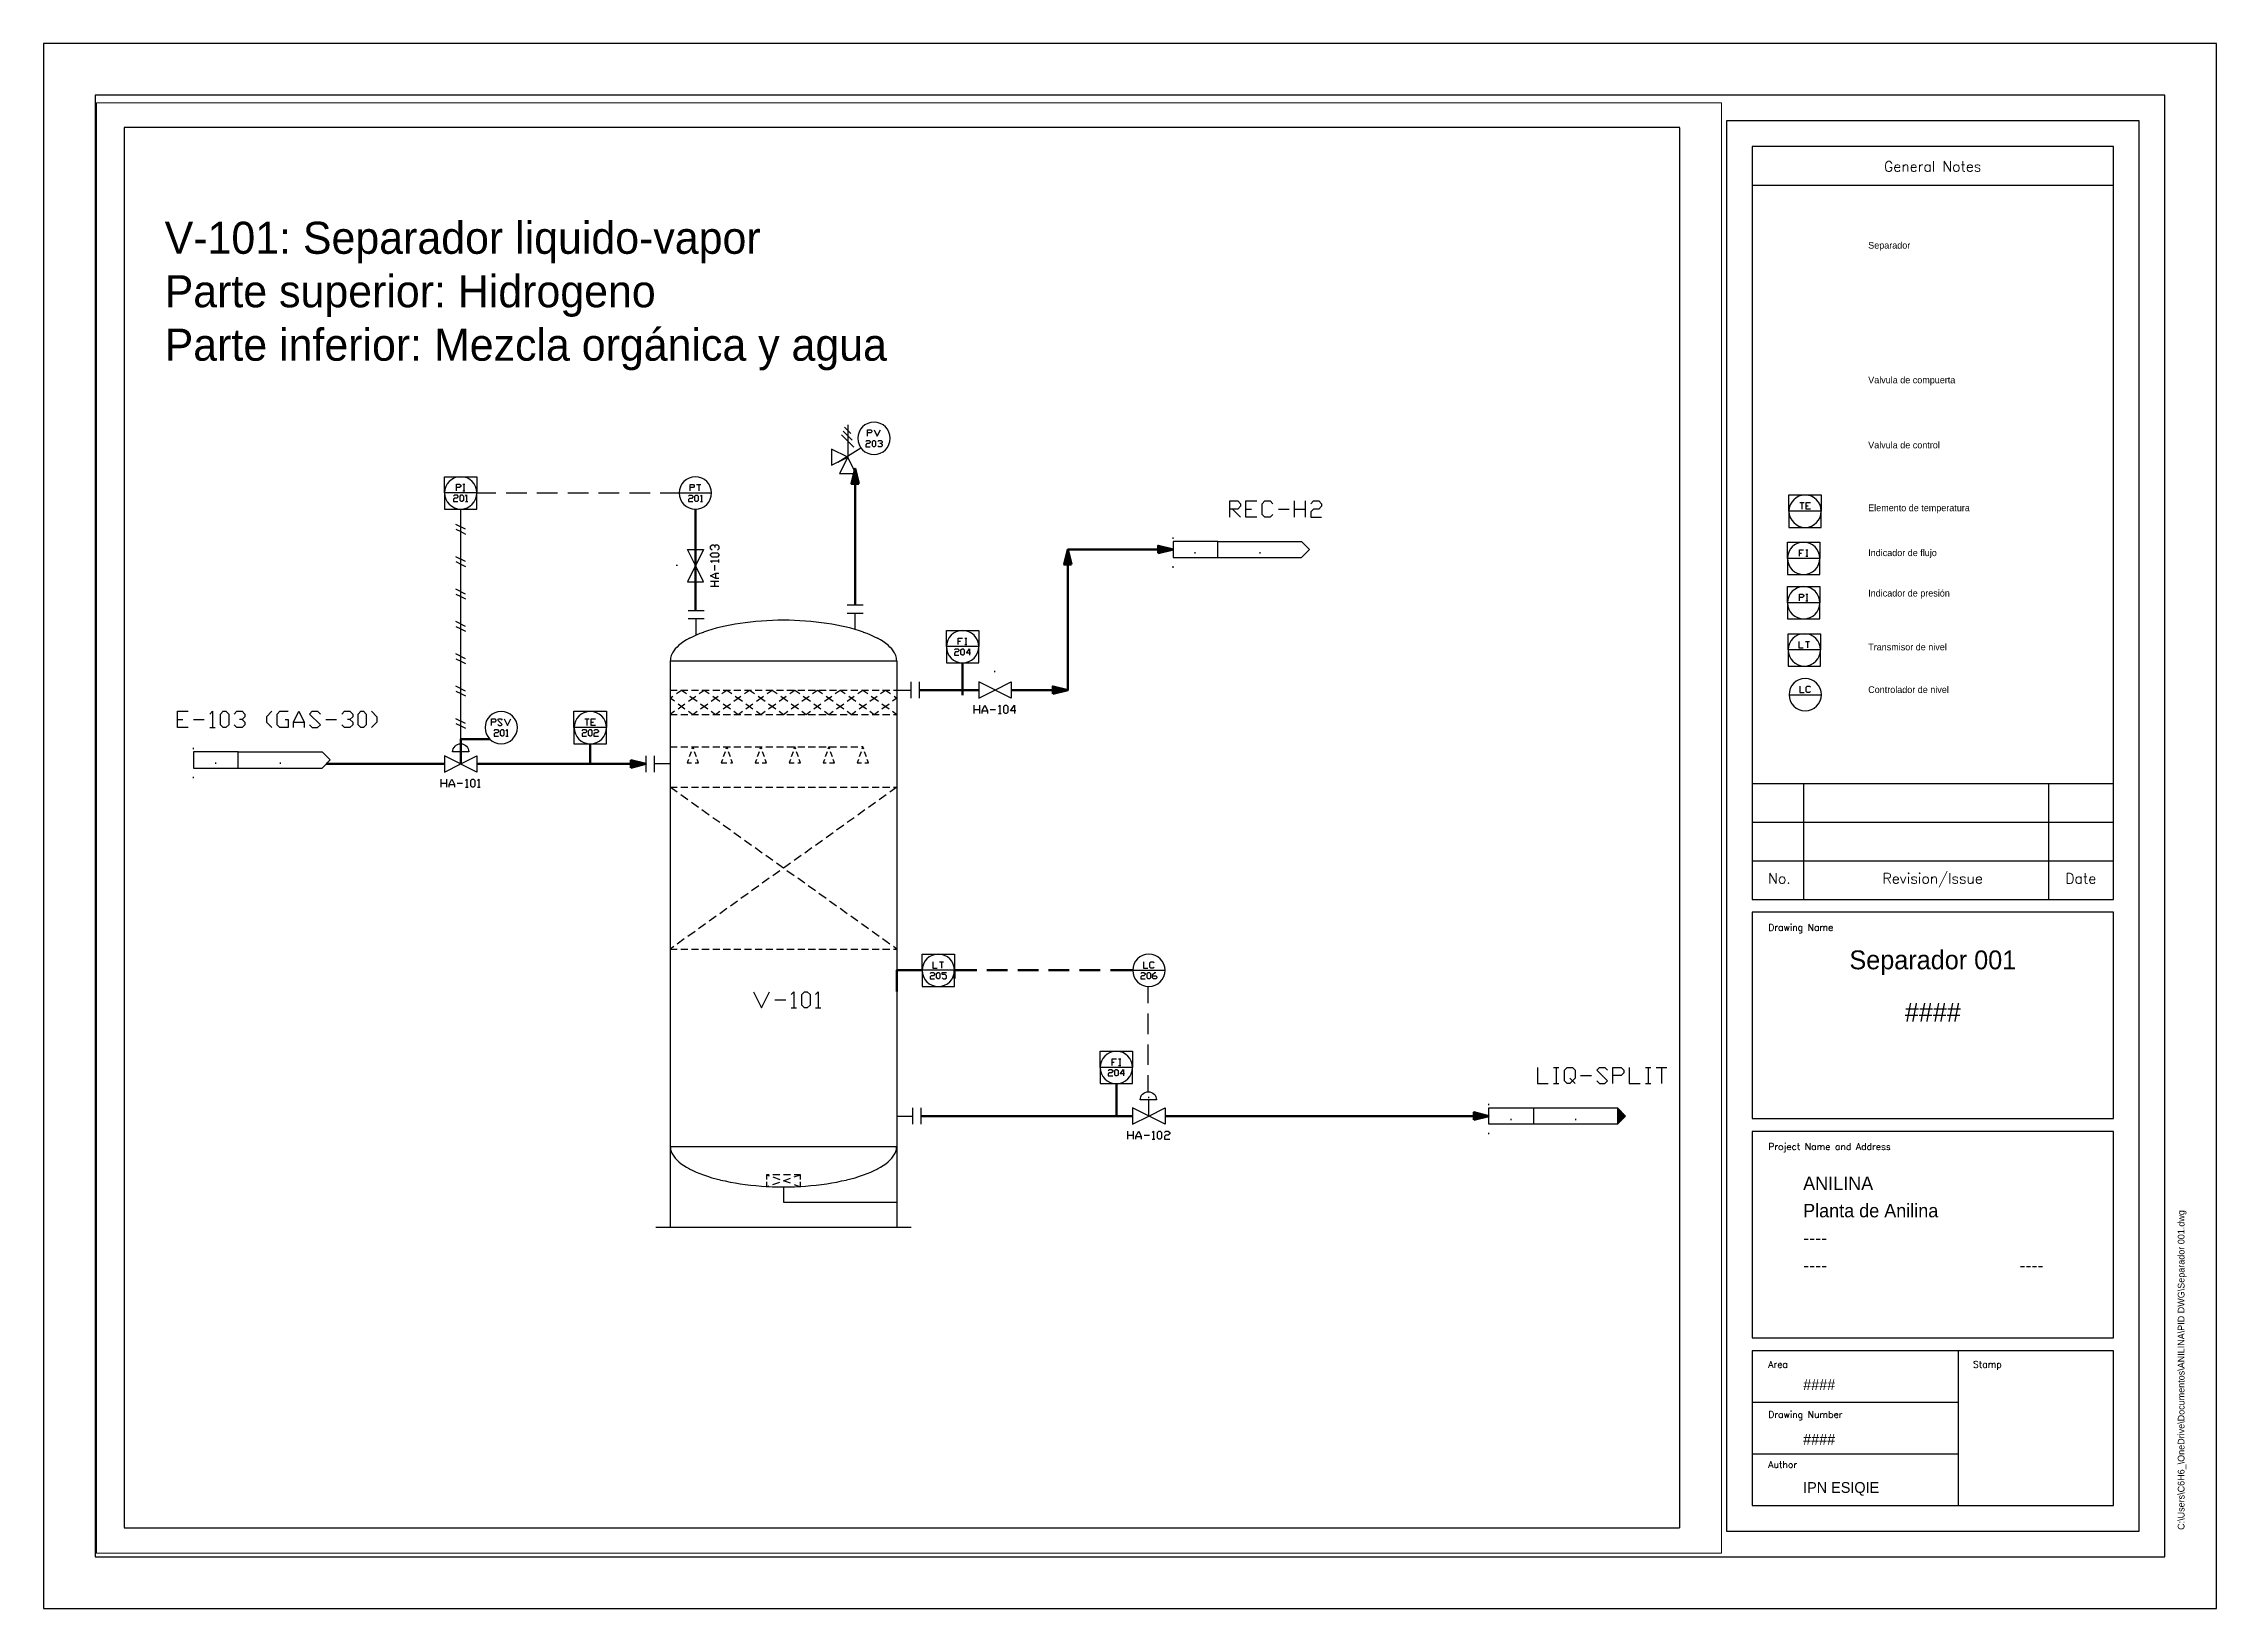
# Paper-space layout 'PID ISO A1 Title Block' of a CAD drawing. Header units: millimetres. Extents: x 0 to 807, y 0 to 581.
# The model-space entities are those that its viewports show. They can reach past a viewport. Long polylines and large blocks are cut down to what shows.
import ezdxf
from ezdxf.enums import TextEntityAlignment as Align

# ---------------------------------------------------------------- set-up
doc = ezdxf.new("R2010")
doc.units = ezdxf.units.MM
doc.linetypes.add('HIDDEN2', pattern=[0.1875, 0.125, -0.0625])
doc.layers.add('no plot', color=41, linetype='HIDDEN2', plot=False)
for name, color, linetype in [('PDF_Geometry', 7, 'Continuous'), ('PDF_Solid Fills', 7, 'Continuous'), ('Title Block', 7, 'Continuous')]:
    doc.layers.add(name, color=color, linetype=linetype)
doc.styles.add('Roman', font='romans')

# ---------------------------------------------------------------- blocks, each defined once
blk = doc.blocks.new('PID ISO A1 titleblock')
for p, q in [((806.83, 581.21), (0, 581.21)), ((0, 581.21), (0, 0)), ((806.83, 0), (806.83, 581.21)), ((787.68, 562.06), (19.15, 562.06)), ((19.15, 562.06), (19.15, 19.15)), ((787.68, 19.15), (787.68, 562.06)), ((778.1, 552.48), (624.89, 552.48)), ((624.89, 552.48), (624.89, 28.73)), ((778.1, 28.73), (778.1, 552.48)), ((768.52, 542.91), (634.46, 542.91)), ((634.46, 542.91), (634.46, 263.33)), ((768.52, 263.33), (768.52, 542.91)), ((634.46, 528.54), (768.52, 528.54)), ((634.46, 306.43), (768.52, 306.43)), ((653.61, 263.33), (653.61, 306.43)), ((744.58, 263.33), (744.58, 306.43)), ((634.46, 292.06), (768.52, 292.06)), ((634.46, 277.7), (768.52, 277.7)), ((634.46, 263.33), (768.52, 263.33)), ((768.52, 258.55), (634.46, 258.55)), ((634.46, 258.55), (634.46, 181.94)), ((768.52, 181.94), (768.52, 258.55)), ((634.46, 181.94), (768.52, 181.94)), ((768.52, 177.15), (634.46, 177.15)), ((634.46, 177.15), (634.46, 100.55)), ((768.52, 100.55), (768.52, 177.15)), ((634.46, 100.55), (768.52, 100.55)), ((768.52, 95.76), (634.46, 95.76)), ((634.46, 95.76), (634.46, 38.3)), ((711.07, 38.3), (711.07, 95.76)), ((768.52, 38.3), (768.52, 95.76)), ((634.46, 76.61), (711.07, 76.61)), ((634.46, 57.45), (711.07, 57.45)), ((634.46, 38.3), (768.52, 38.3)), ((624.89, 28.73), (778.1, 28.73)), ((19.15, 19.15), (787.68, 19.15)), ((0, 0), (806.83, 0))]:
    blk.add_line(p, q)
at = {"style": 'Roman'}
for s, height, p in [('General Notes', 3.8303, (701.43, 535.55)), ('No.', 3.83, (644.56, 271.13)), ('Revision/Issue', 3.8303, (701.43, 271.13)), ('Date', 3.83, (756.41, 271.13))]:
    blk.add_text(s, height=height, dxfattribs=at).set_placement(p, align=Align.MIDDLE_CENTER)
for s, height, p in [('Drawing Name', 2.4897, (640.42, 251.69)), ('Project Name and Address', 2.4897, (640.42, 170.3)), ('Area', 2.49, (640.42, 89.42)), ('Stamp', 2.49, (716.43, 89.42)), ('Drawing Number', 2.4897, (640.42, 70.82)), ('Author', 2.49, (640.42, 52.21))]:
    blk.add_text(s, height=height, dxfattribs=at).set_placement(p)

msp = doc.modelspace()

# ---------------------------------------------------------------- linework, layer by layer
at = {"layer": 'no plot'}
msp.add_lwpolyline([(0, 0), (577.5, 0), (577.5, 520), (0, 520)], close=True, dxfattribs=at)
at = {"layer": 'PDF_Geometry', "color": 6, "lineweight": 25}
for points in [[(268.6, 409.56), (268.6, 397.55), (262.55, 400.56), (262.55, 394.55), (268.6, 397.55), (265.6, 391.55), (271.61, 391.55), (268.6, 397.55)], [(266.31, 405.85), (270.84, 401.27)], [(266.87, 407.27), (270.28, 403.86)], [(267.43, 408.7), (269.72, 406.41)], [(275.37, 403.41), (275.73, 403.81), (276.54, 403.81), (276.95, 403.41), (276.95, 403), (276.54, 402.59), (275.73, 402.59), (275.37, 402.18), (275.37, 401.37), (276.95, 401.37)], [(275.93, 405.34), (275.93, 407.78), (277.15, 407.78), (277.56, 407.38), (277.56, 406.97), (277.15, 406.56), (275.93, 406.56)], [(278.37, 407.78), (279.54, 405.34), (280.77, 407.78)], [(279.75, 403.41), (280.16, 403.81), (280.97, 403.81), (281.38, 403.41), (281.38, 403), (280.97, 402.59), (280.56, 402.59)], [(264.99, 395.72), (273.49, 401.06)], [(280.97, 402.59), (281.38, 402.18), (281.38, 401.78), (280.97, 401.37), (280.16, 401.37), (279.75, 401.78)], [(123.3, 385.08), (123.3, 387.53), (124.52, 387.53), (124.93, 387.12), (124.93, 386.71), (124.52, 386.31), (123.3, 386.31)], [(125.69, 387.53), (126.51, 387.53)], [(126.1, 387.53), (126.1, 385.08)], [(210.07, 385.03), (210.07, 387.42), (211.3, 387.42), (211.65, 387.07), (211.65, 386.66), (211.3, 386.25), (210.07, 386.25)], [(212.47, 387.42), (214.1, 387.42)], [(213.28, 387.42), (213.28, 385.03)], [(122.28, 383.15), (122.69, 383.56), (123.5, 383.56), (123.91, 383.15), (123.91, 382.74), (123.5, 382.34), (122.69, 382.34), (122.28, 381.93), (122.28, 381.11), (123.91, 381.11)], [(125.69, 385.08), (126.51, 385.08)], [(126.71, 383.15), (127.12, 383.56), (127.12, 381.11)], [(126.71, 381.11), (127.52, 381.11)], [(130.93, 384.27), (137.96, 384.27)], [(141.77, 384.27), (149.41, 384.27)], [(153.23, 384.27), (160.86, 384.27)], [(164.68, 384.27), (172.31, 384.27)], [(176.13, 384.27), (183.76, 384.27)], [(187.58, 384.27), (195.21, 384.27)], [(209.46, 383.1), (209.87, 383.46), (210.69, 383.46), (211.09, 383.1), (211.09, 382.69), (210.69, 382.28), (209.87, 382.28), (209.46, 381.88), (209.46, 381.06), (211.09, 381.06)], [(213.89, 383.1), (214.3, 383.46), (214.3, 381.06)], [(213.89, 381.06), (214.65, 381.06)], [(126.71, 370.78), (123.1, 372.61)], [(124.93, 291.13), (124.93, 295.66), (124.93, 301.67), (124.93, 307.67), (124.93, 313.68), (124.93, 319.68), (124.93, 325.69), (124.93, 331.75), (124.93, 337.75), (124.93, 343.76), (124.93, 349.76), (124.93, 355.77), (124.93, 361.77), (124.93, 367.78), (124.93, 373.79), (124.93, 378.31)], [(123.1, 370.78), (124.93, 369.92), (126.71, 369)], [(126.71, 358.77), (123.1, 360.55)], [(123.1, 358.77), (124.93, 357.86), (126.71, 356.99)], [(126.71, 346.76), (123.1, 348.54)], [(123.1, 346.76), (124.93, 345.84), (126.71, 344.93)], [(126.71, 334.75), (123.1, 336.53)], [(123.1, 334.75), (124.93, 333.83), (126.71, 332.92)], [(126.71, 322.69), (123.1, 324.52)], [(308.25, 326.05), (308.66, 326.45), (309.47, 326.45), (309.88, 326.05), (309.88, 325.64), (309.47, 325.23), (308.66, 325.23), (308.25, 324.83), (308.25, 324.01), (309.88, 324.01)], [(309.67, 327.98), (309.67, 330.42), (311.25, 330.42)], [(309.67, 329.2), (310.44, 329.2)], [(312.07, 330.42), (312.88, 330.42)], [(312.07, 327.98), (312.88, 327.98)], [(312.47, 330.42), (312.47, 327.98)], [(314.25, 324.83), (312.68, 324.83), (313.85, 326.45), (313.85, 324.01)], [(123.1, 322.69), (124.93, 321.82), (126.71, 320.91)], [(126.71, 310.68), (123.1, 312.51)], [(123.1, 310.68), (124.93, 309.76), (126.71, 308.9)], [(126.71, 298.67), (123.1, 300.45)], [(123.1, 298.67), (124.93, 297.75), (126.71, 296.88)], [(136.33, 297.95), (136.33, 300.35), (137.55, 300.35), (137.96, 299.94), (137.96, 299.53), (137.55, 299.12), (136.33, 299.12)], [(138.72, 298.36), (139.13, 297.95), (139.94, 297.95), (140.35, 298.36), (138.72, 299.94), (139.13, 300.35), (139.94, 300.35), (140.35, 299.94)], [(141.11, 300.35), (142.33, 297.95), (143.56, 300.35)], [(170.99, 300.35), (172.62, 300.35)], [(171.8, 300.35), (171.8, 297.95)], [(175.01, 297.95), (173.38, 297.95), (173.38, 300.35), (175.01, 300.35)], [(173.38, 299.12), (174.19, 299.12)], [(137.35, 295.97), (137.75, 296.38), (138.52, 296.38), (138.92, 295.97), (138.92, 295.56), (138.52, 295.15), (137.75, 295.15), (137.35, 294.8), (137.35, 293.98), (138.92, 293.98)], [(141.72, 295.97), (142.13, 296.38), (142.13, 293.98)], [(141.72, 293.98), (142.54, 293.98)], [(169.97, 295.97), (170.38, 296.38), (171.19, 296.38), (171.6, 295.97), (171.6, 295.56), (171.19, 295.15), (170.38, 295.15), (169.97, 294.8), (169.97, 293.98), (171.6, 293.98)], [(174.4, 295.97), (174.8, 296.38), (175.62, 296.38), (176.03, 295.97), (176.03, 295.56), (175.62, 295.15), (174.8, 295.15), (174.4, 294.8), (174.4, 293.98), (176.03, 293.98)], [(300.26, 210.16), (300.26, 207.77), (301.84, 207.77)], [(302.65, 210.16), (304.23, 210.16)], [(303.47, 210.16), (303.47, 207.77)], [(378.38, 210.16), (378.38, 207.77), (380.01, 207.77)], [(382.4, 208.18), (381.99, 207.77), (381.18, 207.77), (380.77, 208.18), (380.77, 209.8), (381.18, 210.16), (381.99, 210.16), (382.4, 209.8)], [(299.24, 205.84), (299.65, 206.19), (300.46, 206.19), (300.82, 205.84), (300.82, 205.43), (300.46, 205.02), (299.65, 205.02), (299.24, 204.61), (299.24, 203.8), (300.82, 203.8)], [(303.67, 204.21), (304.02, 203.8), (304.84, 203.8), (305.25, 204.21), (305.25, 205.02), (304.84, 205.43), (303.67, 205.43), (303.67, 206.19), (305.25, 206.19)], [(377.41, 205.84), (377.77, 206.19), (378.58, 206.19), (378.99, 205.84), (378.99, 205.43), (378.58, 205.02), (377.77, 205.02), (377.41, 204.61), (377.41, 203.8), (378.99, 203.8)], [(381.79, 205.02), (383.01, 205.02), (383.42, 204.61), (383.42, 204.21), (383.01, 203.8), (382.2, 203.8), (381.79, 204.21), (381.79, 205.43), (382.61, 206.19), (383.01, 206.19)], [(380.21, 201), (380.42, 201)], [(380.21, 194.79), (380.21, 201)], [(380.21, 183.34), (380.21, 190.97)], [(380.21, 171.89), (380.21, 179.52)], [(365.35, 169.75), (365.76, 170.16), (366.57, 170.16), (366.98, 169.75), (366.98, 169.34), (366.57, 168.94), (365.76, 168.94), (365.35, 168.53), (365.35, 167.77), (366.98, 167.77)], [(366.78, 171.69), (366.78, 174.13), (368.35, 174.13)], [(366.78, 172.91), (367.59, 172.91)], [(369.17, 174.13), (369.98, 174.13)], [(369.17, 171.69), (369.98, 171.69)], [(369.58, 174.13), (369.58, 171.69)], [(371.36, 168.53), (369.78, 168.53), (371, 170.16), (371, 167.77)], [(380.21, 161.91), (380.21, 168.07)]]:
    msp.add_lwpolyline(points, dxfattribs=at)
for points in [[(284.38, 404.58, 1), (272.37, 404.58, 1)], [(305.25, 327.22), (305.25, 321.21), (317.26, 321.21), (317.26, 327.22, 1)], [(145.95, 297.14, 1), (133.94, 297.14, 1)], [(296.24, 207.01), (296.24, 201), (308.25, 201), (308.25, 207.01, 1)], [(362.35, 170.92), (362.35, 164.92), (374.36, 164.92), (374.36, 170.92, 1)]]:
    msp.add_lwpolyline(points, format="xyb", close=True, dxfattribs=at)
for points in [[(278.17, 401.37), (277.76, 401.78), (277.76, 403.41), (278.17, 403.81), (278.58, 403.81), (278.93, 403.41), (278.93, 401.78), (278.58, 401.37)], [(118.87, 384.32), (118.87, 390.33), (130.93, 390.33), (130.93, 384.32)], [(125.13, 381.11), (124.73, 381.52), (124.73, 383.15), (125.13, 383.56), (125.49, 383.56), (125.9, 383.15), (125.9, 381.52), (125.49, 381.11)], [(212.26, 381.06), (211.86, 381.47), (211.86, 383.1), (212.26, 383.46), (212.67, 383.46), (213.08, 383.1), (213.08, 381.47), (212.67, 381.06)], [(305.25, 327.22), (305.25, 333.22), (317.26, 333.22), (317.26, 327.22)], [(311.05, 324.01), (310.64, 324.42), (310.64, 326.05), (311.05, 326.45), (311.46, 326.45), (311.86, 326.05), (311.86, 324.42), (311.46, 324.01)], [(166.97, 297.14), (166.97, 303.2), (179.03, 303.2), (179.03, 297.14)], [(140.15, 293.98), (139.74, 294.39), (139.74, 295.97), (140.15, 296.38), (140.55, 296.38), (140.96, 295.97), (140.96, 294.39), (140.55, 293.98)], [(172.82, 293.98), (172.41, 294.39), (172.41, 295.97), (172.82, 296.38), (173.18, 296.38), (173.58, 295.97), (173.58, 294.39), (173.18, 293.98)], [(296.24, 207.01), (296.24, 213.01), (308.25, 213.01), (308.25, 207.01)], [(302.04, 203.8), (301.63, 204.21), (301.63, 205.84), (302.04, 206.19), (302.45, 206.19), (302.85, 205.84), (302.85, 204.21), (302.45, 203.8)], [(380.21, 203.8), (379.81, 204.21), (379.81, 205.84), (380.21, 206.19), (380.62, 206.19), (380.98, 205.84), (380.98, 204.21), (380.62, 203.8)], [(362.35, 170.92), (362.35, 176.93), (374.36, 176.93), (374.36, 170.92)], [(368.15, 167.77), (367.8, 168.12), (367.8, 169.75), (368.15, 170.16), (368.56, 170.16), (368.97, 169.75), (368.97, 168.12), (368.56, 167.77)]]:
    msp.add_lwpolyline(points, close=True, dxfattribs=at)
for points in [[(118.87, 384.32), (118.87, 378.31), (130.93, 378.31), (130.93, 384.32, 1), (118.92, 384.32, 1), (130.93, 384.32)], [(199.03, 384.27), (206.05, 384.27), (218.06, 384.27, 1), (206.05, 384.27, 1), (218.06, 384.27)], [(166.97, 297.14), (166.97, 291.13), (179.03, 291.13), (179.03, 297.14, 1), (167.02, 297.14, 1), (179.03, 297.14)], [(374.36, 207.01), (386.42, 207.01, 1), (374.41, 207.01, 1), (386.42, 207.01)]]:
    msp.add_lwpolyline(points, format="xyb", dxfattribs=at)
at = {"layer": 'PDF_Geometry', "lineweight": 50}
for points in [[(272.78, 387.73), (271.35, 393.33), (269.98, 387.73)], [(351.71, 357.7), (350.34, 363.3), (348.96, 357.7)], [(383.83, 361.88), (389.43, 363.3), (383.83, 364.68)], [(344.74, 309.66), (350.34, 311.08), (344.74, 312.46)], [(188.09, 282.23), (193.69, 283.65), (188.09, 285.03)], [(501.04, 151.48), (506.63, 152.91), (501.04, 154.28)]]:
    msp.add_lwpolyline(points, close=True, dxfattribs=at)
at = {"layer": 'PDF_Geometry', "color": 150, "lineweight": 50, "true_color": 0x007fff}
for points in [[(271.35, 342.64), (271.35, 387.73)], [(212.06, 340.55), (212.06, 378.31)], [(350.34, 363.3), (383.83, 363.3)], [(350.34, 311.08), (350.34, 357.7)], [(311.25, 309.2), (311.25, 321.21)], [(295.22, 311.08), (317.26, 311.08)], [(329.32, 311.08), (344.74, 311.08)], [(124.93, 283.65), (124.93, 292.91), (135.67, 292.91)], [(173.02, 283.65), (173.02, 291.13)], [(74.95, 283.65), (118.87, 283.65)], [(130.93, 283.65), (188.09, 283.65)], [(286.82, 199.12), (286.82, 207.01), (296.24, 207.01)], [(368.81, 152.91), (368.35, 152.91), (368.35, 164.92)], [(295.88, 152.91), (374.36, 152.91)], [(386.42, 152.91), (501.04, 152.91)]]:
    msp.add_lwpolyline(points, dxfattribs=at)
at = {"layer": 'PDF_Geometry', "lineweight": 25}
for points in [[(410.44, 375.31), (410.44, 381.32), (413.45, 381.32), (414.46, 380.3), (414.46, 379.33), (413.45, 378.31), (410.44, 378.31)], [(420.47, 375.31), (416.45, 375.31), (416.45, 381.32), (420.47, 381.32)], [(426.48, 376.33), (425.46, 375.31), (423.47, 375.31), (422.46, 376.33), (422.46, 380.3), (423.47, 381.32), (425.46, 381.32), (426.48, 380.3)], [(434.52, 375.31), (434.52, 381.32)], [(438.49, 381.32), (438.49, 375.31)], [(440.52, 380.3), (441.49, 381.32), (443.53, 381.32), (444.54, 380.3), (444.54, 379.33), (443.53, 378.31), (441.49, 378.31), (440.52, 377.3), (440.52, 375.31), (444.54, 375.31)], [(411.46, 378.31), (414.46, 375.31)], [(416.45, 378.31), (418.49, 378.31)], [(428.51, 378.31), (432.48, 378.31)], [(434.52, 378.31), (438.49, 378.31)], [(218.22, 363.05), (217.71, 363.56), (217.71, 364.52), (218.22, 365.03), (218.73, 365.03), (219.24, 364.52), (219.24, 364.01)], [(219.24, 364.52), (219.69, 365.03), (220.2, 365.03), (220.71, 364.52), (220.71, 363.56), (220.2, 363.05)], [(389.43, 367.27), (389.43, 367.78)], [(405.97, 360.3), (437.11, 360.3), (440.12, 363.3), (437.11, 366.3)], [(405.97, 366.3), (437.11, 366.3)], [(205.44, 357.3), (204.93, 357.3)], [(218.22, 358.52), (217.71, 359.03), (220.71, 359.03)], [(219.24, 355.51), (219.24, 357.5)], [(220.71, 358.52), (220.71, 359.53)], [(389.43, 356.53), (389.43, 357.04)], [(397.67, 361.77), (397.67, 362.28)], [(421.74, 361.77), (421.74, 362.28)], [(220.71, 352.51), (219.69, 352.51), (217.71, 353.53), (219.69, 354.5), (220.71, 354.5)], [(217.71, 351.49), (220.71, 351.49)], [(220.71, 349.51), (217.71, 349.51)], [(219.24, 349.51), (219.24, 351.49)], [(219.69, 352.51), (219.69, 354.5)], [(215.01, 332.51), (213.64, 332.05), (212.31, 331.49), (211.04, 330.88), (209.77, 330.27)], [(221.37, 334.39), (219.74, 334.04), (218.17, 333.58), (216.59, 333.07), (215.01, 332.56)], [(244.78, 336.99), (242.7, 336.99), (240.66, 336.94), (238.63, 336.84), (236.54, 336.68), (234.55, 336.53), (232.57, 336.33), (230.58, 336.07), (228.65, 335.82), (226.82, 335.51), (224.99, 335.21), (223.15, 334.8), (221.37, 334.44)], [(268.14, 334.44), (266.36, 334.8), (264.53, 335.21), (262.7, 335.51), (260.87, 335.82), (258.93, 336.07), (256.95, 336.33), (254.96, 336.53), (252.98, 336.68), (250.89, 336.84), (248.86, 336.94), (246.82, 336.99), (244.73, 336.99)], [(274.51, 332.56), (272.93, 333.07), (271.35, 333.58), (269.77, 334.04), (268.14, 334.39)], [(279.75, 330.27), (278.48, 330.88), (277.2, 331.49), (275.88, 332.05), (274.51, 332.51)], [(203.51, 324.88), (203.25, 324.42), (203.05, 323.91), (202.9, 323.45), (202.8, 322.94), (202.75, 322.48), (202.69, 321.98), (286.82, 321.98), (286.82, 111.58)], [(205.95, 327.73), (205.24, 327.06), (204.58, 326.35), (204.02, 325.64), (203.56, 324.88)], [(209.82, 330.32), (208.75, 329.71), (207.73, 329.1), (206.82, 328.44), (205.9, 327.73)], [(283.62, 327.73), (282.7, 328.44), (281.78, 329.1), (280.77, 329.71), (279.7, 330.32)], [(285.96, 324.88), (285.5, 325.64), (284.94, 326.35), (284.28, 327.06), (283.57, 327.73)], [(286.82, 321.98), (286.77, 322.48), (286.72, 322.94), (286.62, 323.45), (286.47, 323.91), (286.26, 324.42), (286.01, 324.88)], [(202.69, 321.98), (202.69, 111.58)], [(323.26, 317.7), (323.26, 318.21)], [(202.69, 311.08), (205.29, 311.08)], [(204.27, 306.91), (202.69, 308.03), (203.71, 308.79)], [(205.04, 309.76), (206.87, 311.08)], [(206.61, 311.08), (209.26, 311.08)], [(206.87, 311.08), (208.75, 309.76)], [(209.51, 306.91), (212.16, 308.79)], [(210.02, 308.79), (212.67, 306.91)], [(210.58, 311.08), (213.18, 311.08)], [(213.48, 309.76), (215.32, 311.08)], [(214.5, 311.08), (217.15, 311.08)], [(215.32, 311.08), (217.15, 309.76)], [(217.91, 306.91), (220.56, 308.79)], [(218.47, 311.08), (221.07, 311.08)], [(218.47, 308.79), (221.07, 306.91)], [(221.88, 309.76), (223.71, 311.08)], [(222.39, 311.08), (225.04, 311.08)], [(223.71, 311.08), (225.55, 309.76)], [(226.36, 311.08), (228.96, 311.08)], [(226.36, 306.91), (228.96, 308.79)], [(226.87, 308.79), (229.52, 306.91)], [(230.28, 309.76), (232.16, 311.08)], [(230.28, 311.08), (232.93, 311.08)], [(232.16, 311.08), (233.99, 309.76)], [(234.25, 311.08), (236.9, 311.08)], [(234.76, 306.91), (237.4, 308.79)], [(235.32, 308.79), (237.91, 306.91)], [(238.17, 311.08), (240.81, 311.08)], [(238.73, 309.76), (240.56, 311.08)], [(240.56, 311.08), (242.39, 309.76)], [(242.14, 311.08), (244.78, 311.08)], [(243.21, 306.91), (245.8, 308.79)], [(243.72, 308.79), (246.36, 306.91)], [(246.06, 311.08), (248.7, 311.08)], [(247.13, 309.76), (248.96, 311.08)], [(248.96, 311.08), (250.79, 309.76)], [(250.03, 311.08), (252.67, 311.08)], [(251.6, 306.91), (254.25, 308.79)], [(252.11, 308.79), (254.76, 306.91)], [(253.95, 311.08), (256.59, 311.08)], [(255.52, 309.76), (257.41, 311.08)], [(257.41, 311.08), (259.24, 309.76)], [(257.91, 311.08), (260.56, 311.08)], [(260, 306.91), (262.65, 308.79)], [(260.56, 308.79), (263.16, 306.91)], [(261.83, 311.08), (264.48, 311.08)], [(263.97, 309.76), (265.8, 311.08), (268.45, 311.08)], [(265.8, 311.08), (267.64, 309.76)], [(268.45, 306.91), (271.05, 308.79)], [(268.96, 308.79), (271.61, 306.91)], [(269.72, 311.08), (272.37, 311.08)], [(272.37, 309.76), (274.2, 311.08)], [(273.69, 311.08), (276.34, 311.08)], [(274.2, 311.08), (276.08, 309.76)], [(276.85, 306.91), (279.49, 308.79)], [(277.36, 308.79), (280, 306.91)], [(277.66, 311.08), (280.26, 311.08)], [(280.82, 309.76), (282.65, 311.08)], [(281.58, 311.08), (284.23, 311.08)], [(282.65, 311.08), (284.48, 309.76)], [(285.8, 308.79), (286.82, 308.03), (285.25, 306.91)], [(285.55, 311.08), (286.82, 311.08)], [(23.7, 297.14), (19.73, 297.14), (19.73, 303.2), (23.7, 303.2)], [(19.73, 300.14), (21.72, 300.14)], [(25.74, 300.14), (29.71, 300.14)], [(31.74, 302.18), (32.71, 303.2), (32.71, 297.14)], [(40.75, 302.18), (41.77, 303.2), (43.75, 303.2), (44.77, 302.18), (44.77, 301.16), (43.75, 300.14), (42.73, 300.14)], [(43.75, 300.14), (44.77, 299.17), (44.77, 298.16), (43.75, 297.14), (41.77, 297.14), (40.75, 298.16)], [(54.8, 303.2), (52.76, 301.16), (52.76, 299.17), (54.8, 297.14)], [(59.78, 300.14), (60.8, 300.14), (60.8, 297.14), (57.8, 297.14), (56.78, 298.16), (56.78, 302.18), (57.8, 303.2), (60.8, 303.2)], [(62.79, 297.14), (62.79, 299.17), (64.77, 303.2), (66.81, 299.17), (66.81, 297.14)], [(62.79, 299.17), (66.81, 299.17)], [(68.79, 298.16), (69.81, 297.14), (71.8, 297.14), (72.81, 298.16), (68.79, 302.18), (69.81, 303.2), (71.8, 303.2), (72.81, 302.18)], [(74.8, 300.14), (78.82, 300.14)], [(80.8, 302.18), (81.82, 303.2), (83.81, 303.2), (84.82, 302.18), (84.82, 301.16), (83.81, 300.14), (82.84, 300.14)], [(83.81, 300.14), (84.82, 299.17), (84.82, 298.16), (83.81, 297.14), (81.82, 297.14), (80.8, 298.16)], [(91.85, 303.2), (93.83, 301.16), (93.83, 299.17), (91.85, 297.14)], [(204.27, 303.2), (202.69, 302.02), (205.29, 302.02)], [(205.6, 305.99), (208.19, 304.11)], [(205.6, 304.11), (208.19, 305.99)], [(206.61, 302.02), (209.26, 302.02)], [(209.51, 303.2), (211.09, 302.02)], [(210.58, 302.02), (213.18, 302.02)], [(211.09, 302.02), (212.67, 303.2)], [(213.99, 305.99), (216.64, 304.11)], [(213.99, 304.11), (216.64, 305.99)], [(214.5, 302.02), (217.15, 302.02)], [(217.91, 303.2), (219.49, 302.02)], [(218.47, 302.02), (221.07, 302.02)], [(219.49, 302.02), (221.07, 303.2)], [(222.39, 305.99), (225.04, 304.11)], [(222.39, 304.11), (225.04, 305.99)], [(222.39, 302.02), (225.04, 302.02)], [(226.36, 303.2), (227.94, 302.02)], [(226.36, 302.02), (228.96, 302.02)], [(227.94, 302.02), (229.52, 303.2)], [(230.28, 302.02), (232.93, 302.02)], [(230.84, 305.99), (233.43, 304.11)], [(230.84, 304.11), (233.43, 305.99)], [(234.25, 302.02), (236.9, 302.02)], [(234.76, 303.2), (236.34, 302.02)], [(236.34, 302.02), (237.91, 303.2)], [(238.17, 302.02), (240.81, 302.02)], [(239.24, 305.99), (241.88, 304.11)], [(239.24, 304.11), (241.88, 305.99)], [(242.14, 302.02), (244.78, 302.02)], [(243.21, 303.2), (244.78, 302.02)], [(244.78, 302.02), (246.36, 303.2)], [(246.06, 302.02), (248.7, 302.02)], [(247.63, 305.99), (250.28, 304.11)], [(247.63, 304.11), (250.28, 305.99)], [(250.03, 302.02), (252.67, 302.02)], [(251.6, 303.2), (253.18, 302.02)], [(253.18, 302.02), (254.76, 303.2)], [(253.95, 302.02), (256.59, 302.02)], [(256.08, 305.99), (258.68, 304.11)], [(256.08, 304.11), (258.68, 305.99)], [(257.91, 302.02), (260.56, 302.02)], [(260, 303.2), (261.58, 302.02)], [(261.58, 302.02), (263.16, 303.2)], [(261.83, 302.02), (264.48, 302.02)], [(264.48, 305.99), (267.13, 304.11)], [(264.48, 304.11), (267.13, 305.99)], [(265.8, 302.02), (268.45, 302.02)], [(268.45, 303.2), (270.03, 302.02)], [(269.72, 302.02), (272.37, 302.02)], [(270.03, 302.02), (271.61, 303.2)], [(272.88, 305.99), (275.52, 304.11)], [(272.88, 304.11), (275.52, 305.99)], [(273.69, 302.02), (276.34, 302.02)], [(276.85, 303.2), (278.43, 302.02)], [(277.66, 302.02), (280.26, 302.02)], [(278.43, 302.02), (280, 303.2)], [(281.33, 305.99), (283.97, 304.11)], [(281.33, 304.11), (283.97, 305.99)], [(281.58, 302.02), (284.23, 302.02)], [(285.25, 303.2), (286.82, 302.02)], [(285.55, 302.02), (286.82, 302.02)], [(315.53, 302.43), (315.53, 305.43)], [(315.53, 303.91), (317.51, 303.91)], [(317.51, 305.43), (317.51, 302.43)], [(318.53, 302.43), (318.53, 303.4), (319.55, 305.43), (320.51, 303.4), (320.51, 302.43)], [(318.53, 303.4), (320.51, 303.4)], [(321.53, 303.91), (323.52, 303.91)], [(324.54, 304.93), (325.04, 305.43), (325.04, 302.43)], [(324.54, 302.43), (325.55, 302.43)], [(331.05, 303.4), (329.06, 303.4), (330.54, 305.43), (330.54, 302.43)], [(31.74, 297.14), (33.73, 297.14)], [(124.93, 290.27), (124.93, 290.78)], [(25.74, 289.15), (25.74, 289.66)], [(33.98, 283.65), (33.98, 284.16)], [(42.23, 282.13), (73.42, 282.13), (76.43, 285.13), (73.42, 288.13)], [(42.23, 288.13), (73.42, 288.13)], [(58.05, 283.65), (58.05, 284.16)], [(124.93, 283.65), (124.93, 289.66)], [(193.69, 286.65), (193.69, 280.65)], [(196.69, 286.65), (196.69, 280.65)], [(202.69, 283.65), (196.69, 283.65)], [(202.69, 290.01), (205.29, 290.01)], [(206.61, 290.01), (209.26, 290.01)], [(209.46, 285.33), (209.01, 284.01)], [(209.01, 284.01), (210.58, 284.01)], [(210.43, 288.13), (209.77, 286.25)], [(210.58, 290.01), (213.18, 290.01)], [(211.09, 290.01), (210.79, 289.1)], [(211.45, 289.1), (211.09, 290.01)], [(212.42, 286.25), (211.75, 288.13)], [(211.91, 284.01), (213.18, 284.01)], [(213.18, 284.01), (212.72, 285.33)], [(214.5, 290.01), (217.15, 290.01)], [(218.47, 290.01), (221.07, 290.01)], [(222.09, 285.33), (221.63, 284.01)], [(221.63, 284.01), (223.71, 284.01)], [(222.39, 290.01), (225.04, 290.01)], [(223.05, 288.13), (222.39, 286.25)], [(223.71, 290.01), (223.41, 289.1)], [(224.07, 289.1), (223.71, 290.01)], [(225.04, 286.25), (224.38, 288.13)], [(225.04, 284.01), (225.8, 284.01)], [(225.8, 284.01), (225.34, 285.33)], [(226.36, 290.01), (228.96, 290.01)], [(230.28, 290.01), (232.93, 290.01)], [(234.25, 290.01), (236.9, 290.01)], [(234.71, 285.33), (234.25, 284.01)], [(234.25, 284.01), (235.57, 284.01)], [(235.67, 288.13), (235.01, 286.25)], [(236.34, 290.01), (236.03, 289.1)], [(236.69, 289.1), (236.34, 290.01)], [(236.9, 284.01), (238.47, 284.01)], [(237.66, 286.25), (237, 288.13)], [(238.47, 284.01), (237.96, 285.33)], [(238.17, 290.01), (240.81, 290.01)], [(242.14, 290.01), (244.78, 290.01)], [(246.06, 290.01), (248.7, 290.01)], [(247.33, 285.33), (246.87, 284.01)], [(246.87, 284.01), (248.7, 284.01)], [(248.3, 288.13), (247.63, 286.25)], [(248.96, 290.01), (248.65, 289.1)], [(249.31, 289.1), (248.96, 290.01)], [(250.28, 286.25), (249.62, 288.13)], [(250.03, 290.01), (252.67, 290.01)], [(250.03, 284.01), (251.1, 284.01)], [(251.1, 284.01), (250.64, 285.33)], [(253.95, 290.01), (256.59, 290.01)], [(257.91, 290.01), (260.56, 290.01)], [(259.95, 285.33), (259.49, 284.01)], [(259.49, 284.01), (260.56, 284.01)], [(260.92, 288.13), (260.26, 286.25)], [(261.58, 290.01), (261.27, 289.1)], [(261.94, 289.1), (261.58, 290.01)], [(261.83, 290.01), (264.48, 290.01)], [(261.83, 284.01), (263.72, 284.01)], [(262.9, 286.25), (262.24, 288.13)], [(263.72, 284.01), (263.26, 285.33)], [(265.8, 290.01), (268.45, 290.01)], [(269.72, 290.01), (272.37, 290.01)], [(272.57, 285.33), (272.11, 284.01)], [(272.11, 284.01), (273.69, 284.01)], [(273.54, 288.13), (272.88, 286.25)], [(274.56, 289.1), (274.2, 290.01), (273.69, 290.01)], [(274.2, 290.01), (273.9, 289.1)], [(275.52, 286.25), (274.86, 288.13)], [(275.02, 284.01), (276.34, 284.01)], [(276.34, 284.01), (275.88, 285.33)], [(25.74, 278.36), (25.74, 278.87)], [(117.65, 275), (117.65, 278)], [(117.65, 276.48), (119.64, 276.48)], [(119.64, 278), (119.64, 275)], [(120.65, 275), (120.65, 276.02), (121.67, 278), (122.64, 276.02), (122.64, 275)], [(120.65, 276.02), (122.64, 276.02)], [(123.66, 276.48), (125.64, 276.48)], [(126.66, 277.49), (127.17, 278), (127.17, 275)], [(126.66, 275), (127.68, 275)], [(131.19, 277.49), (131.65, 278), (131.65, 275)], [(131.19, 275), (132.16, 275)], [(205.29, 273.12), (202.69, 275), (205.29, 275)], [(206.61, 275), (209.26, 275)], [(210.58, 275), (213.18, 275)], [(214.5, 275), (217.15, 275)], [(218.47, 275), (221.07, 275)], [(222.39, 275), (225.04, 275)], [(226.36, 275), (228.96, 275)], [(230.28, 275), (232.93, 275)], [(234.25, 275), (236.9, 275)], [(238.17, 275), (240.81, 275)], [(242.14, 275), (244.78, 275)], [(246.06, 275), (248.7, 275)], [(250.03, 275), (252.67, 275)], [(253.95, 275), (256.59, 275)], [(257.91, 275), (260.56, 275)], [(261.83, 275), (264.48, 275)], [(265.8, 275), (268.45, 275)], [(269.72, 275), (272.37, 275)], [(273.69, 275), (276.34, 275)], [(277.66, 275), (280.26, 275)], [(281.58, 275), (284.23, 275)], [(285.55, 275), (286.82, 275), (284.23, 273.12)], [(209.26, 270.32), (206.61, 272.2)], [(213.18, 267.47), (210.58, 269.35)], [(217.15, 264.67), (214.5, 266.55)], [(275.02, 266.55), (272.37, 264.67)], [(278.93, 269.35), (276.34, 267.47)], [(282.9, 272.2), (280.26, 270.32)], [(221.07, 261.87), (218.47, 263.7)], [(225.04, 259.02), (222.39, 260.9)], [(267.13, 260.9), (264.48, 259.02)], [(271.05, 263.7), (268.45, 261.87)], [(228.96, 256.22), (226.36, 258.1)], [(232.93, 253.37), (230.28, 255.25)], [(236.9, 250.57), (234.25, 252.45)], [(255.27, 252.45), (252.67, 250.57)], [(259.24, 255.25), (256.59, 253.37)], [(263.16, 258.1), (260.56, 256.22)], [(240.81, 247.77), (238.17, 249.65)], [(243.46, 244.01), (240.81, 242.12)], [(247.38, 246.8), (244.78, 244.92), (242.14, 246.8)], [(248.7, 242.12), (246.06, 244.01)], [(251.35, 249.65), (248.7, 247.77)], [(231.6, 235.56), (228.96, 233.67)], [(235.57, 238.36), (232.93, 236.47)], [(239.49, 241.21), (236.9, 239.32)], [(252.67, 239.32), (250.03, 241.21)], [(256.59, 236.47), (253.95, 238.36)], [(260.56, 233.67), (257.91, 235.56)], [(219.8, 227.11), (217.15, 225.23)], [(223.71, 229.91), (221.07, 228.02)], [(227.68, 232.71), (225.04, 230.87)], [(264.48, 230.87), (261.83, 232.71)], [(268.45, 228.02), (265.8, 229.91)], [(272.37, 225.23), (269.72, 227.11)], [(207.94, 218.66), (205.29, 216.78)], [(211.91, 221.46), (209.26, 219.58)], [(215.83, 224.26), (213.18, 222.38)], [(276.34, 222.38), (273.69, 224.26)], [(280.26, 219.58), (277.66, 221.46)], [(284.23, 216.78), (281.58, 218.66)], [(204.02, 215.81), (202.69, 214.89), (205.29, 214.89)], [(206.61, 214.89), (209.26, 214.89)], [(210.58, 214.89), (213.18, 214.89)], [(214.5, 214.89), (217.15, 214.89)], [(218.47, 214.89), (221.07, 214.89)], [(222.39, 214.89), (225.04, 214.89)], [(226.36, 214.89), (228.96, 214.89)], [(230.28, 214.89), (232.93, 214.89)], [(234.25, 214.89), (236.9, 214.89)], [(238.17, 214.89), (240.81, 214.89)], [(242.14, 214.89), (244.78, 214.89)], [(246.06, 214.89), (248.7, 214.89)], [(250.03, 214.89), (252.67, 214.89)], [(253.95, 214.89), (256.59, 214.89)], [(257.91, 214.89), (260.56, 214.89)], [(261.83, 214.89), (264.48, 214.89)], [(265.8, 214.89), (268.45, 214.89)], [(269.72, 214.89), (272.37, 214.89)], [(273.69, 214.89), (276.34, 214.89)], [(277.66, 214.89), (280.26, 214.89)], [(281.58, 214.89), (284.23, 214.89)], [(285.55, 214.89), (286.82, 214.89), (285.55, 215.81)], [(233.59, 199.07), (236.59, 193.06), (239.59, 199.07)], [(241.58, 196.06), (245.6, 196.06)], [(247.58, 198.05), (248.6, 199.07), (248.6, 193.06)], [(256.64, 198.05), (257.61, 199.07), (257.61, 193.06)], [(247.58, 193.06), (249.62, 193.06)], [(256.64, 193.06), (258.63, 193.06)], [(524.65, 170.92), (524.65, 164.92), (528.67, 164.92)], [(530.71, 170.92), (532.69, 170.92)], [(531.67, 170.92), (531.67, 164.92)], [(536.71, 166.9), (537.68, 165.93), (536.71, 164.92), (535.69, 164.92), (534.68, 165.93), (534.68, 169.9), (535.69, 170.92), (537.68, 170.92), (538.7, 169.9), (538.7, 166.9), (537.68, 165.93), (538.7, 164.92)], [(546.74, 165.93), (547.71, 164.92), (549.74, 164.92), (550.71, 165.93), (546.74, 169.9), (547.71, 170.92), (549.74, 170.92), (550.71, 169.9)], [(552.74, 164.92), (552.74, 170.92), (555.75, 170.92), (556.71, 169.9), (556.71, 168.94), (555.75, 167.92), (552.74, 167.92)], [(558.75, 170.92), (558.75, 164.92), (562.77, 164.92)], [(564.75, 170.92), (566.74, 170.92)], [(565.77, 170.92), (565.77, 164.92)], [(568.78, 170.92), (572.75, 170.92)], [(570.76, 170.92), (570.76, 164.92)], [(530.71, 164.92), (532.69, 164.92)], [(540.68, 167.92), (544.7, 167.92)], [(564.75, 164.92), (566.74, 164.92)], [(380.42, 159.52), (380.42, 160.03)], [(380.42, 152.91), (380.42, 158.91)], [(506.63, 156.93), (506.63, 157.38)], [(523.17, 155.91), (523.17, 149.9)], [(554.37, 155.91), (554.37, 149.9)], [(554.68, 155.6), (554.68, 150.21)], [(554.93, 155.3), (554.93, 150.51)], [(555.24, 154.99), (555.24, 150.77)], [(555.54, 154.69), (555.54, 151.07)], [(555.85, 154.38), (555.85, 151.38)], [(556.15, 154.08), (556.15, 151.68)], [(556.46, 153.82), (556.46, 151.99)], [(556.76, 153.52), (556.76, 152.29)], [(372.63, 144.25), (372.63, 147.26)], [(372.63, 145.78), (374.61, 145.78)], [(374.61, 147.26), (374.61, 144.25)], [(375.63, 144.25), (375.63, 145.27), (376.65, 147.26), (377.62, 145.27), (377.62, 144.25)], [(375.63, 145.27), (377.62, 145.27)], [(378.64, 145.78), (380.67, 145.78)], [(381.64, 146.75), (382.15, 147.26), (382.15, 144.25)], [(386.17, 146.75), (386.68, 147.26), (387.64, 147.26), (388.15, 146.75), (388.15, 146.24), (387.64, 145.78), (386.68, 145.78), (386.17, 145.27), (386.17, 144.25), (388.15, 144.25)], [(506.63, 146.14), (506.63, 146.65)], [(514.88, 151.38), (514.88, 151.89)], [(538.95, 151.38), (538.95, 151.89)], [(557.07, 153.21), (557.07, 152.6)], [(202.69, 141.61), (286.82, 141.61)], [(202.69, 141.61), (202.75, 141.1), (202.8, 140.64), (202.9, 140.13), (203.05, 139.67), (203.25, 139.16), (203.51, 138.71)], [(203.56, 138.71), (204.02, 137.94), (204.58, 137.23), (205.24, 136.52), (205.95, 135.86)], [(283.57, 135.86), (284.28, 136.52), (284.94, 137.23), (285.5, 137.94), (285.96, 138.71)], [(286.01, 138.71), (286.26, 139.16), (286.47, 139.67), (286.62, 140.13), (286.72, 140.64), (286.77, 141.1), (286.82, 141.61)], [(381.64, 144.25), (382.66, 144.25)], [(205.9, 135.86), (206.82, 135.14), (207.73, 134.48), (208.75, 133.87), (209.82, 133.26)], [(209.77, 133.31), (211.04, 132.7), (212.31, 132.09), (213.64, 131.53), (215.01, 131.07)], [(215.01, 131.02), (216.59, 130.51), (218.17, 130), (219.74, 129.54), (221.37, 129.19)], [(221.37, 129.14), (223.15, 128.78), (224.99, 128.37), (226.82, 128.07), (228.65, 127.76), (230.58, 127.51), (232.57, 127.25), (234.55, 127.05), (236.54, 126.9), (238.63, 126.75), (240.66, 126.64), (242.7, 126.59), (244.78, 126.59), (244.78, 120.94), (286.82, 120.94)], [(238.47, 131.12), (239.49, 130.72)], [(239.49, 131.12), (238.47, 131.12), (238.47, 129.39)], [(243.46, 131.12), (240.81, 131.12)], [(240.81, 130.26), (243.46, 129.34)], [(244.73, 126.59), (246.82, 126.59), (248.86, 126.64), (250.89, 126.75), (252.98, 126.9), (254.96, 127.05), (256.95, 127.25), (258.93, 127.51), (260.87, 127.76), (262.7, 128.07), (264.53, 128.37), (266.36, 128.78), (268.14, 129.14)], [(247.38, 131.12), (244.78, 131.12)], [(247.38, 127.92), (244.78, 128.83), (247.38, 129.8)], [(251.1, 129.39), (251.1, 131.12), (248.7, 131.12)], [(248.7, 130.26), (251.1, 131.12)], [(268.14, 129.19), (269.77, 129.54), (271.35, 130), (272.93, 130.51), (274.51, 131.02)], [(274.51, 131.07), (275.88, 131.53), (277.2, 132.09), (278.48, 132.7), (279.75, 133.31)], [(279.7, 133.26), (280.77, 133.87), (281.78, 134.48), (282.7, 135.14), (283.62, 135.86)], [(238.47, 128.48), (238.47, 126.59), (239.49, 126.95)], [(240.81, 127.46), (243.46, 128.37)], [(248.7, 127.46), (251.1, 126.59), (251.1, 128.48)], [(197.4, 111.58), (292.12, 111.58)]]:
    msp.add_lwpolyline(points, dxfattribs=at)
for points in [[(212.06, 357.3), (209.06, 363.3), (215.06, 363.3), (209.06, 351.24), (215.06, 351.24)], [(389.43, 366.3), (389.43, 360.3), (405.97, 360.3), (405.97, 366.3)], [(220.71, 361.01), (220.2, 360.5), (218.22, 360.5), (217.71, 361.01), (217.71, 361.52), (218.22, 362.03), (220.2, 362.03), (220.71, 361.52)], [(323.26, 311.08), (329.32, 314.09), (329.32, 308.03), (317.26, 314.09), (317.26, 308.03)], [(36.73, 297.14), (35.71, 298.16), (35.71, 302.18), (36.73, 303.2), (37.75, 303.2), (38.77, 302.18), (38.77, 298.16), (37.75, 297.14)], [(87.83, 297.14), (86.81, 298.16), (86.81, 302.18), (87.83, 303.2), (88.84, 303.2), (89.86, 302.18), (89.86, 298.16), (88.84, 297.14)], [(327.03, 302.43), (326.52, 302.94), (326.52, 304.93), (327.03, 305.43), (327.54, 305.43), (328.05, 304.93), (328.05, 302.94), (327.54, 302.43)], [(25.74, 288.13), (25.74, 282.13), (42.23, 282.13), (42.23, 288.13)], [(124.93, 283.65), (130.93, 286.65), (130.93, 280.65), (118.87, 286.65), (118.87, 280.65)], [(129.15, 275), (128.64, 275.51), (128.64, 277.49), (129.15, 278), (129.66, 278), (130.17, 277.49), (130.17, 275.51), (129.66, 275)], [(252.62, 193.06), (251.6, 194.08), (251.6, 198.05), (252.62, 199.07), (253.59, 199.07), (254.61, 198.05), (254.61, 194.08), (253.59, 193.06)], [(380.42, 152.91), (386.42, 155.91), (386.42, 149.9), (374.36, 155.91), (374.36, 149.9)], [(506.63, 155.91), (523.17, 155.91), (554.37, 155.91), (557.38, 152.91), (554.37, 149.9), (523.17, 149.9), (506.63, 149.9)], [(384.13, 144.25), (383.67, 144.76), (383.67, 146.75), (384.13, 147.26), (384.64, 147.26), (385.15, 146.75), (385.15, 144.76), (384.64, 144.25)]]:
    msp.add_lwpolyline(points, close=True, dxfattribs=at)
at = {"layer": 'PDF_Geometry', "color": 3, "lineweight": 25}
for points in [[(215.32, 340.55), (209.31, 340.55)], [(274.4, 342.64), (268.35, 342.64)], [(274.4, 339.58), (268.35, 339.58)], [(271.35, 333.58), (271.35, 339.58)], [(215.32, 337.55), (209.31, 337.55)], [(212.31, 331.54), (212.31, 337.55)], [(286.16, 311.08), (292.22, 311.08)], [(292.22, 308.03), (292.22, 314.09)], [(295.22, 308.03), (295.22, 314.09)], [(292.83, 149.9), (292.83, 155.91)], [(295.88, 149.9), (295.88, 155.91)], [(286.82, 152.91), (292.83, 152.91)]]:
    msp.add_lwpolyline(points, dxfattribs=at)
at = {"layer": 'PDF_Geometry', "lineweight": 25}
for points in [[(127.93, 288.13), (121.93, 288.13, -1)], [(383.22, 158.91), (377.21, 158.91, -1)]]:
    msp.add_lwpolyline(points, format="xyb", close=True, dxfattribs=at)
at = {"layer": 'PDF_Geometry', "color": 6, "lineweight": 50}
for points in [[(308.25, 204), (308.25, 207.01), (316.49, 207.01)], [(320.31, 207.01), (327.95, 207.01)], [(331.76, 207.01), (339.4, 207.01)], [(343.21, 207.01), (350.85, 207.01)], [(354.66, 207.01), (362.3, 207.01)], [(366.12, 207.01), (374.36, 207.01)]]:
    msp.add_lwpolyline(points, dxfattribs=at)
at = {"layer": 'PDF_Geometry', "color": 6, "lineweight": 25}
for centre, end in [((311.25, 327.22), 360), ((302.24, 207.01), 0), ((368.35, 170.92), 0)]:
    msp.add_arc(centre, 6.01, 180, end, dxfattribs=at)
at = {"layer": 'PDF_Solid Fills', "transparency": 33554559}
for points in [[(269.98, 387.73), (271.35, 393.33), (271.35, 387.73)], [(271.35, 387.73), (271.35, 393.33), (272.78, 387.73)], [(348.96, 357.7), (350.34, 363.3), (350.34, 357.7)], [(350.34, 357.7), (350.34, 363.3), (351.71, 357.7)], [(383.83, 364.68), (389.43, 363.3), (383.83, 363.3)], [(383.83, 363.3), (389.43, 363.3), (383.83, 361.88)], [(344.74, 312.46), (350.34, 311.08), (344.74, 311.08)], [(344.74, 311.08), (350.34, 311.08), (344.74, 309.66)], [(188.09, 285.03), (193.69, 283.65), (188.09, 283.65)], [(188.09, 283.65), (193.69, 283.65), (188.09, 282.23)], [(501.04, 154.28), (506.63, 152.91), (501.04, 152.91)], [(501.04, 152.91), (506.63, 152.91), (501.04, 151.48)]]:
    msp.add_solid(points, dxfattribs=at)

# ---------------------------------------------------------------- texts
at = {"insert": (15, 485), "char_height": 11.9072, "attachment_point": 1}
msp.add_mtext_dynamic_manual_height_columns('V-101: Separador liquido-vapor\\PParte superior: Hidrogeno\\PParte inferior: Mezcla orgánica y agua', width=491.2484, gutter_width=59.54, heights=[0], dxfattribs=at)

psp = doc.layouts.new('PID ISO A1 Title Block')

# ---------------------------------------------------------------- linework, layer by layer
at = {"layer": 'PDF_Geometry', "color": 6, "lineweight": 25}
for points in [[(648.03, 407.5), (648.03, 413.56), (660.09, 413.56), (660.09, 407.5)], [(647.5, 390), (647.5, 396.01), (659.51, 396.01), (659.51, 390)], [(647.5, 373.51), (647.5, 379.51), (659.56, 379.51), (659.56, 373.51)], [(647.77, 356.01), (647.77, 362.01), (659.78, 362.01), (659.78, 356.01)]]:
    psp.add_lwpolyline(points, close=True, dxfattribs=at)
for points in [[(648.03, 407.5), (648.03, 401.49), (660.09, 401.49), (660.09, 407.5, 1), (648.08, 407.5, 1), (660.09, 407.5)], [(647.5, 373.51), (647.5, 367.5), (659.56, 367.5), (659.56, 373.51, 1), (647.55, 373.51, 1), (659.56, 373.51)], [(648.04, 339.37), (660.11, 339.37, 1), (648.1, 339.37, 1), (660.11, 339.37)]]:
    psp.add_lwpolyline(points, format="xyb", dxfattribs=at)
for points in [[(652.05, 410.71), (653.68, 410.71)], [(652.87, 410.71), (652.87, 408.31)], [(656.07, 408.31), (654.44, 408.31), (654.44, 410.71), (656.07, 410.71)], [(654.44, 409.48), (655.26, 409.48)], [(651.93, 390.76), (651.93, 393.21), (653.51, 393.21)], [(651.93, 391.98), (652.74, 391.98)], [(654.32, 393.21), (655.13, 393.21)], [(654.32, 390.76), (655.13, 390.76)], [(654.73, 393.21), (654.73, 390.76)], [(651.93, 374.27), (651.93, 376.71), (653.15, 376.71), (653.56, 376.3), (653.56, 375.9), (653.15, 375.49), (651.93, 375.49)], [(654.32, 376.71), (655.13, 376.71)], [(654.32, 374.27), (655.13, 374.27)], [(654.73, 376.71), (654.73, 374.27)], [(651.79, 359.16), (651.79, 356.77), (653.37, 356.77)], [(654.19, 359.16), (655.76, 359.16)], [(655, 359.16), (655, 356.77)], [(652.07, 342.53), (652.07, 340.14), (653.69, 340.14)], [(656.09, 340.54), (655.68, 340.14), (654.86, 340.14), (654.46, 340.54), (654.46, 342.17), (654.86, 342.53), (655.68, 342.53), (656.09, 342.17)]]:
    psp.add_lwpolyline(points, dxfattribs=at)
for points in [[(647.5, 390), (647.5, 383.99), (659.51, 383.99), (659.51, 390, 1)], [(647.77, 356.01), (647.77, 350), (659.78, 350), (659.78, 356.01, 1)]]:
    psp.add_lwpolyline(points, format="xyb", close=True, dxfattribs=at)
for centre in [(653.51, 390), (653.78, 356.01)]:
    psp.add_arc(centre, 6.01, 180, 0, dxfattribs=at)

# ---------------------------------------------------------------- block references
psp.add_blockref('PID ISO A1 titleblock', (0, 0))

# ---------------------------------------------------------------- texts
at = {"char_height": 2.5, "attachment_point": 1}
for s, insert in [('Separador', (677.5, 507.5)), ('Valvula de compuerta', (677.5, 457.5)), ('Valvula de control', (677.5, 433.33)), ('Elemento de temperatura', (677.5, 410)), ('Indicador de flujo', (677.5, 393.33)), ('Indicador de presión', (677.5, 378.33)), ('Transmisor de nivel', (677.5, 358.33)), ('Controlador de nivel', (677.5, 342.5))]:
    psp.add_mtext(s, dxfattribs=dict(at, insert=insert))
at = {"insert": (792.43, 29.21), "char_height": 2.5, "attachment_point": 1, "rotation": 90}
psp.add_mtext('C:\\\\Users\\\\C6H6_\\\\OneDrive\\\\Documentos\\\\ANILINA\\\\PID DWG\\\\Separador 001.dwg', dxfattribs=at)
at = {"layer": 'Title Block'}
for s, insert, char_height, attachment_point in [('Separador 001', (701.49, 244.39), 7, 2), ('ANILINA', (653.34, 160.41), 5, 1), ('Planta de Anilina', (653.34, 150.28), 5, 1), ('----', (653.34, 140.16), 5, 1), ('----', (653.34, 130.03), 5, 1), ('----', (733.69, 130.03), 5, 1), ('####', (653.34, 85.11), 4, 1), ('####', (653.34, 64.85), 4, 1), ('IPN ESIQIE', (653.34, 46.96), 4, 1)]:
    psp.add_mtext(s, dxfattribs=dict(at, insert=insert, char_height=char_height, attachment_point=attachment_point))
at = {"layer": 'Title Block', "insert": (701.49, 224.96), "char_height": 7, "width": 88.204, "attachment_point": 2}
psp.add_mtext('####', dxfattribs=at)

# ---------------------------------------------------------------- viewports
at = {"layer": '0', "color": 5}
psp.add_viewport(center=(321.37, 289.84), size=(603.25, 538.6526), view_center_point=(291.37, 259.84), view_height=538.6526, dxfattribs=at)

doc.saveas('drawing.dxf')
